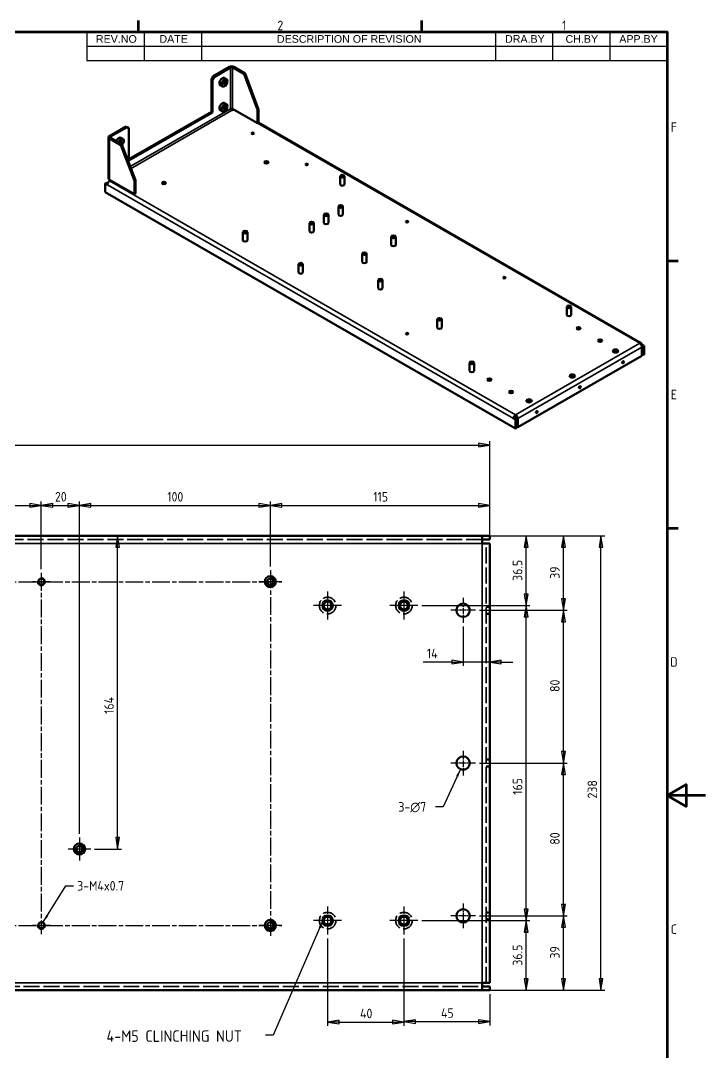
# Model space of a CAD drawing. Header units: millimetres. Extents: x 0 to 1188, y 0 to 840.
# Drawn here: x 829 to 1188, y 286 to 826 of the extents above; entities that cross this region are included whole.
import ezdxf

# ---------------------------------------------------------------- set-up
doc = ezdxf.new("R2010")
doc.units = ezdxf.units.MM
doc.header["$LTSCALE"] = 2
doc.linetypes.add('CHAIN', pattern=[0.3543, 0.2362, -0.0295, 0.0591, -0.0295])
doc.linetypes.add('DASHED', pattern=[0.2067, 0.1654, -0.0413])
doc.layers.get('0').update_dxf_attribs({"lineweight": 25})
for name, color, linetype, lineweight in [('가려진 것(ISO)', 5, 'DASHED', 35), ('가시적인 것(ISO)', 7, 'Continuous', 50), ('가시적인 좁은 것(ISO)', 1, 'Continuous', 35), ('경계(ISO)', 7, 'Continuous', 70), ('기호(ISO)', 7, 'Continuous', 25), ('중심 표식(ISO)', 1, 'Continuous', 25), ('중심선(ISO)', 1, 'Continuous', 25), ('치수(ISO)', 7, 'Continuous', 25)]:
    doc.layers.add(name, color=color, linetype=linetype, lineweight=lineweight)
doc.styles.add('ISO Proportiona M2B', font='isocp.shx')
doc.styles.add('ISO ProportionalPSTEK', font='isocp.shx')
doc.styles.add('주 문자 (JIS)', font='arial.ttf')
doc.dimstyles.new('PSTEK', dxfattribs={"dimscale": 2, "dimtxt": 2.5, "dimasz": 3, "dimexe": 1, "dimexo": 1, "dimgap": 1, "dimtad": 1, "dimrnd": 1e-08, "dimdsep": 46, "dimtxsty": 'ISO ProportionalPSTEK', "dimblk": 'Filled-1', "dimcen": 0.09, "dimdle": 10, "dimclrd": 3, "dimclre": 3, "dimclrt": 1, "dimadec": 1, "dimazin": 2, "dimtfac": 1, "dimtmove": 0, "dimatfit": 3, "dimfxl": 0, "dimtolj": 1, "dimlwd": -1, "dimlwe": -1, "dimarcsym": 0})
doc.dimstyles.new('PSTEK$7', dxfattribs={"dimscale": 2, "dimtxt": 2.5, "dimasz": 2, "dimexe": 1, "dimexo": 1, "dimgap": 1, "dimtad": 1, "dimrnd": 1e-08, "dimdsep": 46, "dimtxsty": 'ISO ProportionalPSTEK', "dimblk": 'Filled-1', "dimcen": 0.09, "dimdle": 10, "dimclrd": 3, "dimclre": 3, "dimclrt": 1, "dimadec": 1, "dimazin": 2, "dimtfac": 1, "dimtmove": 0, "dimatfit": 3, "dimfxl": 0, "dimtolj": 1, "dimlwd": -1, "dimlwe": -1, "dimarcsym": 0})

# ---------------------------------------------------------------- blocks, each defined once
blk = doc.blocks.new('경계 Default Border')
at = {"layer": '경계(ISO)'}
for p, q in [((445.5, 410), (445.5, 412.9)), ((519.75, 410), (519.75, 412.9)), ((584, 350), (586.9, 350)), ((584, 280), (586.9, 280))]:
    blk.add_line(p, q, dxfattribs=at)
at = {"layer": '경계(ISO)', "flags": 128}
for points in [[(10, 10), (10, 410), (584, 410), (584, 10), (10, 10)], [(594, 210), (584, 210), (589, 212.89), (589, 207.11), (584, 210)]]:
    blk.add_lwpolyline(points, dxfattribs=at)
at = {"layer": '경계(ISO)', "color": 1, "char_height": 2.5, "attachment_point": 7, "style": 'ISO Proportiona M2B'}
for s, insert in [('2', (481.9, 410.38)), ('1', (556.45, 410.4)), ('F', (584.94, 383.75)), ('E', (584.94, 313.73)), ('D', (584.8, 243.73)), ('C', (584.94, 173.73))]:
    blk.add_mtext(s, dxfattribs=dict(at, insert=insert))
blk = doc.blocks.new('Filled-1')
at = {"color": 0}
for p, q in [((0, 0), (-1, 0.167)), ((-1, 0.167), (-1, -0.167)), ((-1, 0), (0, 0)), ((-1, -0.167), (0, 0))]:
    blk.add_line(p, q, dxfattribs=at)
at = {"color": 0, "flags": 128}
blk.add_lwpolyline([(-1, -0.167), (0, 0), (-1, 0.167), (-1, -0.167)], dxfattribs=at)
at = {"color": 0}
blk.add_solid([(-1, -0.167), (0, 0), (-1, 0.167), (-1, -0.167)], dxfattribs=at)
blk = doc.blocks.new('*D19')
at = {"layer": 'Defpoints', "color": 0, "transparency": 16777216}
for p in [(840.11, 571.95), (840.11, 536.62), (742.41, 406.25)]:
    blk.add_point(p, dxfattribs=at)
at = {"layer": '치수(ISO)', "color": 3, "transparency": 16777216}
for p, q in [((742.41, 408.25), (742.41, 573.95)), ((840.11, 538.62), (840.11, 573.95)), ((748.41, 571.95), (834.11, 571.95))]:
    blk.add_line(p, q, dxfattribs=at)
at = {"layer": '치수(ISO)', "color": 3, "transparency": 16777216, "xscale": 6, "yscale": 6, "zscale": 6, "rotation": 180}
blk.add_blockref('Filled-1', (742.41, 571.95), dxfattribs=at)
at = {"layer": '치수(ISO)', "color": 3, "transparency": 16777216, "xscale": 6, "yscale": 6, "zscale": 6}
blk.add_blockref('Filled-1', (840.11, 571.95), dxfattribs=at)
at = {"layer": '치수(ISO)', "color": 1, "transparency": 16777216, "insert": (785.91, 578.95), "char_height": 5, "attachment_point": 1, "style": 'ISO ProportionalPSTEK'}
blk.add_mtext('\\A1;97.7', dxfattribs=at)
blk = doc.blocks.new('*D20')
at = {"layer": 'Defpoints', "color": 0, "transparency": 16777216}
for p in [(860.11, 571.95), (840.11, 536.62), (860.11, 397.95)]:
    blk.add_point(p, dxfattribs=at)
at = {"layer": '치수(ISO)', "color": 3, "transparency": 16777216}
for p, q in [((840.11, 538.62), (840.11, 573.95)), ((860.11, 399.95), (860.11, 573.95)), ((846.11, 571.95), (854.11, 571.95))]:
    blk.add_line(p, q, dxfattribs=at)
at = {"layer": '치수(ISO)', "color": 3, "transparency": 16777216, "xscale": 6, "yscale": 6, "zscale": 6, "rotation": 180}
blk.add_blockref('Filled-1', (840.11, 571.95), dxfattribs=at)
at = {"layer": '치수(ISO)', "color": 3, "transparency": 16777216, "xscale": 6, "yscale": 6, "zscale": 6}
blk.add_blockref('Filled-1', (860.11, 571.95), dxfattribs=at)
at = {"layer": '치수(ISO)', "color": 1, "transparency": 16777216, "insert": (847.3, 578.95), "char_height": 5, "attachment_point": 1, "style": 'ISO ProportionalPSTEK'}
blk.add_mtext('\\A1;20', dxfattribs=at)
blk = doc.blocks.new('*D21')
at = {"layer": 'Defpoints', "color": 0, "transparency": 16777216}
for p in [(960.11, 571.95), (960.11, 537.95), (860.11, 397.95)]:
    blk.add_point(p, dxfattribs=at)
at = {"layer": '치수(ISO)', "color": 3, "transparency": 16777216}
for p, q in [((860.11, 399.95), (860.11, 573.95)), ((960.11, 539.95), (960.11, 573.95)), ((866.11, 571.95), (954.11, 571.95))]:
    blk.add_line(p, q, dxfattribs=at)
at = {"layer": '치수(ISO)', "color": 3, "transparency": 16777216, "xscale": 6, "yscale": 6, "zscale": 6, "rotation": 180}
blk.add_blockref('Filled-1', (860.11, 571.95), dxfattribs=at)
at = {"layer": '치수(ISO)', "color": 3, "transparency": 16777216, "xscale": 6, "yscale": 6, "zscale": 6}
blk.add_blockref('Filled-1', (960.11, 571.95), dxfattribs=at)
at = {"layer": '치수(ISO)', "color": 1, "transparency": 16777216, "insert": (906.11, 578.95), "char_height": 5, "attachment_point": 1, "style": 'ISO ProportionalPSTEK'}
blk.add_mtext('\\A1;100', dxfattribs=at)
blk = doc.blocks.new('*D22')
at = {"layer": 'Defpoints', "color": 0, "transparency": 16777216}
for p in [(1075.11, 571.95), (1075.11, 556), (960.11, 537.95)]:
    blk.add_point(p, dxfattribs=at)
at = {"layer": '치수(ISO)', "color": 3, "transparency": 16777216}
for p, q in [((960.11, 539.95), (960.11, 573.95)), ((1075.11, 558), (1075.11, 573.95)), ((966.11, 571.95), (1069.11, 571.95))]:
    blk.add_line(p, q, dxfattribs=at)
at = {"layer": '치수(ISO)', "color": 3, "transparency": 16777216, "xscale": 6, "yscale": 6, "zscale": 6, "rotation": 180}
blk.add_blockref('Filled-1', (960.11, 571.95), dxfattribs=at)
at = {"layer": '치수(ISO)', "color": 3, "transparency": 16777216, "xscale": 6, "yscale": 6, "zscale": 6}
blk.add_blockref('Filled-1', (1075.11, 571.95), dxfattribs=at)
at = {"layer": '치수(ISO)', "color": 1, "transparency": 16777216, "insert": (1014.01, 578.95), "char_height": 5, "attachment_point": 1, "style": 'ISO ProportionalPSTEK'}
blk.add_mtext('\\A1;115', dxfattribs=at)
blk = doc.blocks.new('*D23')
at = {"layer": 'Defpoints', "color": 0, "transparency": 16777216}
for p in [(1037.46, 354.5), (1094.11, 354.5), (1071.11, 318)]:
    blk.add_point(p, dxfattribs=at)
at = {"layer": '치수(ISO)', "color": 3, "transparency": 16777216}
for p, q in [((1039.46, 354.5), (1096.11, 354.5)), ((1094.11, 324), (1094.11, 348.5)), ((1073.11, 318), (1096.11, 318))]:
    blk.add_line(p, q, dxfattribs=at)
at = {"layer": '치수(ISO)', "color": 3, "transparency": 16777216, "xscale": 6, "yscale": 6, "zscale": 6}
for p, rotation in [((1094.11, 354.5), 90), ((1094.11, 318), 270)]:
    blk.add_blockref('Filled-1', p, dxfattribs=dict(at, rotation=rotation))
at = {"layer": '치수(ISO)', "color": 1, "transparency": 16777216, "insert": (1087.11, 330.9), "char_height": 5, "attachment_point": 1, "rotation": 90, "style": 'ISO ProportionalPSTEK'}
blk.add_mtext('\\A1;36.5', dxfattribs=at)
blk = doc.blocks.new('*D24')
at = {"layer": 'Defpoints', "color": 0, "transparency": 16777216}
for p in [(1037.46, 519.5), (1094.11, 519.5), (1037.46, 354.5)]:
    blk.add_point(p, dxfattribs=at)
at = {"layer": '치수(ISO)', "color": 3, "transparency": 16777216}
for p, q in [((1039.46, 519.5), (1096.11, 519.5)), ((1094.11, 360.5), (1094.11, 513.5)), ((1039.46, 354.5), (1096.11, 354.5))]:
    blk.add_line(p, q, dxfattribs=at)
at = {"layer": '치수(ISO)', "color": 3, "transparency": 16777216, "xscale": 6, "yscale": 6, "zscale": 6}
for p, rotation in [((1094.11, 519.5), 90), ((1094.11, 354.5), 270)]:
    blk.add_blockref('Filled-1', p, dxfattribs=dict(at, rotation=rotation))
at = {"layer": '치수(ISO)', "color": 1, "transparency": 16777216, "insert": (1087.11, 420.4), "char_height": 5, "attachment_point": 1, "rotation": 90, "style": 'ISO ProportionalPSTEK'}
blk.add_mtext('\\A1;165', dxfattribs=at)
blk = doc.blocks.new('*D25')
at = {"layer": 'Defpoints', "color": 0, "transparency": 16777216}
for p in [(1071.11, 556), (1094.11, 556), (1037.46, 519.5)]:
    blk.add_point(p, dxfattribs=at)
at = {"layer": '치수(ISO)', "color": 3, "transparency": 16777216}
for p, q in [((1073.11, 556), (1096.11, 556)), ((1094.11, 525.5), (1094.11, 550)), ((1039.46, 519.5), (1096.11, 519.5))]:
    blk.add_line(p, q, dxfattribs=at)
at = {"layer": '치수(ISO)', "color": 3, "transparency": 16777216, "xscale": 6, "yscale": 6, "zscale": 6}
for p, rotation in [((1094.11, 556), 90), ((1094.11, 519.5), 270)]:
    blk.add_blockref('Filled-1', p, dxfattribs=dict(at, rotation=rotation))
at = {"layer": '치수(ISO)', "color": 1, "transparency": 16777216, "insert": (1087.11, 532.4), "char_height": 5, "attachment_point": 1, "rotation": 90, "style": 'ISO ProportionalPSTEK'}
blk.add_mtext('\\A1;36.5', dxfattribs=at)
blk = doc.blocks.new('*D32')
at = {"layer": 'Defpoints', "color": 0, "transparency": 16777216}
for p in [(1030.11, 347.15), (1075.11, 318), (1075.11, 301.6)]:
    blk.add_point(p, dxfattribs=at)
at = {"layer": '치수(ISO)', "color": 3, "transparency": 16777216}
for p, q in [((1030.11, 345.15), (1030.11, 299.6)), ((1075.11, 316), (1075.11, 299.6)), ((1036.11, 301.6), (1069.11, 301.6))]:
    blk.add_line(p, q, dxfattribs=at)
at = {"layer": '치수(ISO)', "color": 3, "transparency": 16777216, "xscale": 6, "yscale": 6, "zscale": 6, "rotation": 180}
blk.add_blockref('Filled-1', (1030.11, 301.6), dxfattribs=at)
at = {"layer": '치수(ISO)', "color": 3, "transparency": 16777216, "xscale": 6, "yscale": 6, "zscale": 6}
blk.add_blockref('Filled-1', (1075.11, 301.6), dxfattribs=at)
at = {"layer": '치수(ISO)', "color": 1, "transparency": 16777216, "insert": (1049.51, 308.6), "char_height": 5, "attachment_point": 1, "style": 'ISO ProportionalPSTEK'}
blk.add_mtext('\\A1;45', dxfattribs=at)
blk = doc.blocks.new('*D33')
at = {"layer": 'Defpoints', "color": 0, "transparency": 16777216}
for p in [(990.11, 347.15), (1030.11, 347.15), (1030.11, 301.38)]:
    blk.add_point(p, dxfattribs=at)
at = {"layer": '치수(ISO)', "color": 3, "transparency": 16777216}
for p, q in [((990.11, 345.15), (990.11, 299.38)), ((1030.11, 345.15), (1030.11, 299.38)), ((996.11, 301.38), (1024.11, 301.38))]:
    blk.add_line(p, q, dxfattribs=at)
at = {"layer": '치수(ISO)', "color": 3, "transparency": 16777216, "xscale": 6, "yscale": 6, "zscale": 6, "rotation": 180}
blk.add_blockref('Filled-1', (990.11, 301.38), dxfattribs=at)
at = {"layer": '치수(ISO)', "color": 3, "transparency": 16777216, "xscale": 6, "yscale": 6, "zscale": 6}
blk.add_blockref('Filled-1', (1030.11, 301.38), dxfattribs=at)
at = {"layer": '치수(ISO)', "color": 1, "transparency": 16777216, "insert": (1007.11, 308.38), "char_height": 5, "attachment_point": 1, "style": 'ISO ProportionalPSTEK'}
blk.add_mtext('\\A1;40', dxfattribs=at)
blk = doc.blocks.new('*D45')
at = {"layer": 'Defpoints', "color": 0, "transparency": 16777216}
for p in [(867.27, 556), (880.11, 556), (866.06, 392)]:
    blk.add_point(p, dxfattribs=at)
at = {"layer": '치수(ISO)', "color": 3, "transparency": 16777216}
for p, q in [((880.11, 398), (880.11, 550)), ((868.06, 392), (882.11, 392))]:
    blk.add_line(p, q, dxfattribs=at)
at = {"layer": '치수(ISO)', "color": 3, "transparency": 16777216, "xscale": 6, "yscale": 6, "zscale": 6}
for p, rotation in [((880.11, 556), 90), ((880.11, 392), 270)]:
    blk.add_blockref('Filled-1', p, dxfattribs=dict(at, rotation=rotation))
at = {"layer": '치수(ISO)', "color": 1, "transparency": 16777216, "insert": (873.11, 462.75), "char_height": 5, "attachment_point": 1, "rotation": 90, "style": 'ISO ProportionalPSTEK'}
blk.add_mtext('\\A1;164', dxfattribs=at)
blk = doc.blocks.new('*D47')
at = {"layer": 'Defpoints', "color": 0, "transparency": 16777216}
for p in [(1075.11, 603.53), (315.11, 556), (1075.11, 554)]:
    blk.add_point(p, dxfattribs=at)
at = {"layer": '치수(ISO)', "color": 3, "transparency": 16777216}
for p, q in [((315.11, 558), (315.11, 605.53)), ((1075.11, 556), (1075.11, 605.53)), ((321.11, 603.53), (1069.11, 603.53))]:
    blk.add_line(p, q, dxfattribs=at)
at = {"layer": '치수(ISO)', "color": 3, "transparency": 16777216, "xscale": 6, "yscale": 6, "zscale": 6, "rotation": 180}
blk.add_blockref('Filled-1', (315.11, 603.53), dxfattribs=at)
at = {"layer": '치수(ISO)', "color": 3, "transparency": 16777216, "xscale": 6, "yscale": 6, "zscale": 6}
blk.add_blockref('Filled-1', (1075.11, 603.53), dxfattribs=at)
at = {"layer": '치수(ISO)', "color": 1, "transparency": 16777216, "insert": (610.61, 610.53), "char_height": 5, "attachment_point": 1, "style": 'ISO ProportionalPSTEK'}
blk.add_mtext('\\A1;760', dxfattribs=at)
blk = doc.blocks.new('*D48')
at = {"layer": 'Defpoints', "color": 0, "transparency": 16777216}
for p in [(1071.11, 556), (1133.29, 556), (1071.11, 318)]:
    blk.add_point(p, dxfattribs=at)
at = {"layer": '치수(ISO)', "color": 3, "transparency": 16777216}
for p, q in [((1073.11, 556), (1135.29, 556)), ((1133.29, 324), (1133.29, 550)), ((1073.11, 318), (1135.29, 318))]:
    blk.add_line(p, q, dxfattribs=at)
at = {"layer": '치수(ISO)', "color": 3, "transparency": 16777216, "xscale": 6, "yscale": 6, "zscale": 6}
for p, rotation in [((1133.29, 556), 90), ((1133.29, 318), 270)]:
    blk.add_blockref('Filled-1', p, dxfattribs=dict(at, rotation=rotation))
at = {"layer": '치수(ISO)', "color": 1, "transparency": 16777216, "insert": (1126.29, 418.44), "char_height": 5, "attachment_point": 1, "rotation": 90, "style": 'ISO ProportionalPSTEK'}
blk.add_mtext('\\A1;238', dxfattribs=at)
blk = doc.blocks.new('*D56')
at = {"layer": 'Defpoints', "color": 0, "transparency": 16777216}
for p in [(1071.11, 556), (1113.66, 556), (1067.61, 517)]:
    blk.add_point(p, dxfattribs=at)
at = {"layer": '치수(ISO)', "color": 3, "transparency": 16777216}
for p, q in [((1073.11, 556), (1115.66, 556)), ((1113.66, 523), (1113.66, 550)), ((1069.61, 517), (1115.66, 517))]:
    blk.add_line(p, q, dxfattribs=at)
at = {"layer": '치수(ISO)', "color": 3, "transparency": 16777216, "xscale": 6, "yscale": 6, "zscale": 6}
for p, rotation in [((1113.66, 556), 90), ((1113.66, 517), 270)]:
    blk.add_blockref('Filled-1', p, dxfattribs=dict(at, rotation=rotation))
at = {"layer": '치수(ISO)', "color": 1, "transparency": 16777216, "insert": (1106.66, 533.51), "char_height": 5, "attachment_point": 1, "rotation": 90, "style": 'ISO ProportionalPSTEK'}
blk.add_mtext('\\A1;39', dxfattribs=at)
blk = doc.blocks.new('*D57')
at = {"layer": 'Defpoints', "color": 0, "transparency": 16777216}
for p in [(1067.61, 517), (1113.66, 517), (1067.61, 437)]:
    blk.add_point(p, dxfattribs=at)
at = {"layer": '치수(ISO)', "color": 3, "transparency": 16777216}
for p, q in [((1069.61, 517), (1115.66, 517)), ((1113.66, 443), (1113.66, 511)), ((1069.61, 437), (1115.66, 437))]:
    blk.add_line(p, q, dxfattribs=at)
at = {"layer": '치수(ISO)', "color": 3, "transparency": 16777216, "xscale": 6, "yscale": 6, "zscale": 6}
for p, rotation in [((1113.66, 517), 90), ((1113.66, 437), 270)]:
    blk.add_blockref('Filled-1', p, dxfattribs=dict(at, rotation=rotation))
at = {"layer": '치수(ISO)', "color": 1, "transparency": 16777216, "insert": (1106.66, 474.25), "char_height": 5, "attachment_point": 1, "rotation": 90, "style": 'ISO ProportionalPSTEK'}
blk.add_mtext('\\A1;80', dxfattribs=at)
blk = doc.blocks.new('*D58')
at = {"layer": 'Defpoints', "color": 0, "transparency": 16777216}
for p in [(1067.61, 437), (1113.66, 437), (1067.61, 357)]:
    blk.add_point(p, dxfattribs=at)
at = {"layer": '치수(ISO)', "color": 3, "transparency": 16777216}
for p, q in [((1069.61, 437), (1115.66, 437)), ((1113.66, 363), (1113.66, 431)), ((1069.61, 357), (1115.66, 357))]:
    blk.add_line(p, q, dxfattribs=at)
at = {"layer": '치수(ISO)', "color": 3, "transparency": 16777216, "xscale": 6, "yscale": 6, "zscale": 6}
for p, rotation in [((1113.66, 437), 90), ((1113.66, 357), 270)]:
    blk.add_blockref('Filled-1', p, dxfattribs=dict(at, rotation=rotation))
at = {"layer": '치수(ISO)', "color": 1, "transparency": 16777216, "insert": (1106.66, 394.25), "char_height": 5, "attachment_point": 1, "rotation": 90, "style": 'ISO ProportionalPSTEK'}
blk.add_mtext('\\A1;80', dxfattribs=at)
blk = doc.blocks.new('*D59')
at = {"layer": 'Defpoints', "color": 0, "transparency": 16777216}
for p in [(1067.61, 357), (1113.66, 357), (1071.11, 318)]:
    blk.add_point(p, dxfattribs=at)
at = {"layer": '치수(ISO)', "color": 3, "transparency": 16777216}
for p, q in [((1069.61, 357), (1115.66, 357)), ((1113.66, 324), (1113.66, 351)), ((1073.11, 318), (1115.66, 318))]:
    blk.add_line(p, q, dxfattribs=at)
at = {"layer": '치수(ISO)', "color": 3, "transparency": 16777216, "xscale": 6, "yscale": 6, "zscale": 6}
for p, rotation in [((1113.66, 357), 90), ((1113.66, 318), 270)]:
    blk.add_blockref('Filled-1', p, dxfattribs=dict(at, rotation=rotation))
at = {"layer": '치수(ISO)', "color": 1, "transparency": 16777216, "insert": (1106.66, 334.63), "char_height": 5, "attachment_point": 1, "rotation": 90, "style": 'ISO ProportionalPSTEK'}
blk.add_mtext('\\A1;39', dxfattribs=at)
blk = doc.blocks.new('*D60')
at = {"layer": 'Defpoints', "color": 0, "transparency": 16777216}
for p in [(1061.11, 510.5), (1075.11, 489.91), (1075.11, 485.49)]:
    blk.add_point(p, dxfattribs=at)
at = {"layer": '치수(ISO)', "color": 3, "transparency": 16777216}
for p, q in [((1061.11, 508.5), (1061.11, 487.91)), ((1055.11, 489.91), (1040.11, 489.91)), ((1075.11, 489.91), (1061.11, 489.91)), ((1081.11, 489.91), (1087.11, 489.91))]:
    blk.add_line(p, q, dxfattribs=at)
at = {"layer": '치수(ISO)', "color": 3, "transparency": 16777216, "xscale": 6, "yscale": 6, "zscale": 6}
blk.add_blockref('Filled-1', (1061.11, 489.91), dxfattribs=at)
at = {"layer": '치수(ISO)', "color": 3, "transparency": 16777216, "xscale": 6, "yscale": 6, "zscale": 6, "rotation": 180}
blk.add_blockref('Filled-1', (1075.11, 489.91), dxfattribs=at)
at = {"layer": '치수(ISO)', "color": 1, "transparency": 16777216, "insert": (1042.11, 496.91), "char_height": 5, "attachment_point": 1, "style": 'ISO ProportionalPSTEK'}
blk.add_mtext('\\A1;14', dxfattribs=at)

msp = doc.modelspace()

# ---------------------------------------------------------------- linework, layer by layer
at = {"layer": '가려진 것(ISO)', "ltscale": 25.264742}
for p, q in [((1071.112, 554), (319.112, 554)), ((319.112, 320), (1071.112, 320))]:
    msp.add_line(p, q, dxfattribs=at)
at = {"layer": '가려진 것(ISO)', "ltscale": 25.289177}
msp.add_line((1073.112, 322), (1073.112, 552), dxfattribs=at)
at = {"layer": '가려진 것(ISO)', "ltscale": 1.904597}
for p, q in [((1075.112, 519), (1073.112, 519)), ((1073.112, 518.621), (1075.112, 518.621)), ((1073.112, 515.379), (1075.112, 515.379)), ((1073.112, 515), (1075.112, 515)), ((1075.112, 439), (1073.112, 439)), ((1073.112, 438.621), (1075.112, 438.621)), ((1073.112, 435.379), (1075.112, 435.379)), ((1073.112, 435), (1075.112, 435)), ((1075.112, 359), (1073.112, 359)), ((1073.112, 358.621), (1075.112, 358.621)), ((1073.112, 355.379), (1075.112, 355.379)), ((1073.112, 355), (1075.112, 355))]:
    msp.add_line(p, q, dxfattribs=at)
at = {"layer": '가려진 것(ISO)', "ltscale": 22.038265}
for centre in [(990.112, 519.5), (1030.112, 519.5), (990.112, 354.5), (1030.112, 354.5)]:
    msp.add_circle(centre, 4.35, dxfattribs=at)
at = {"layer": '가시적인 것(ISO)'}
for p, q in [((938.679, 801.545), (930.052, 796.578)), ((939.244, 801.22), (930.618, 796.252)), ((946.315, 797.799), (940.376, 801.22)), ((946.881, 798.125), (940.941, 801.545)), ((930.052, 796.578), (929.204, 795.108)), ((929.204, 795.108), (929.769, 794.782)), ((929.204, 778.103), (929.204, 795.108)), ((929.769, 794.782), (930.618, 796.252)), ((929.769, 794.782), (929.769, 777.777)), ((930.618, 796.252), (930.052, 796.578)), ((936.1, 795.778), (937.231, 795.126)), ((946.315, 797.799), (946.881, 798.125)), ((953.387, 779.011), (946.315, 797.799)), ((946.881, 798.125), (953.952, 779.337)), ((933.904, 791.965), (935.035, 791.313)), ((885.929, 753.183), (929.204, 778.103)), ((929.204, 778.103), (929.769, 777.777)), ((933.904, 778.884), (935.035, 778.232)), ((936.1, 782.697), (937.231, 782.045)), ((940.941, 779.308), (939.81, 778.657)), ((953.387, 772.144), (940.376, 779.636)), ((953.952, 779.337), (953.387, 779.011)), ((953.387, 772.144), (953.387, 779.011)), ((953.952, 772.47), (953.952, 779.337)), ((929.769, 777.777), (885.929, 752.531)), ((884.514, 770.354), (875.888, 765.386)), ((885.08, 770.028), (876.453, 765.061)), ((884.514, 770.354), (885.08, 770.028)), ((885.08, 770.028), (885.929, 769.536)), ((885.929, 752.531), (885.929, 769.536)), ((953.387, 772.144), (953.952, 772.47)), ((1154.438, 656.902), (953.852, 772.412)), ((875.419, 743.152), (875.419, 764.735)), ((875.888, 764.083), (881.827, 760.663)), ((882.393, 760.989), (876.453, 764.409)), ((881.794, 764.505), (882.925, 763.854)), ((881.827, 760.663), (882.393, 760.989)), ((888.898, 741.875), (881.827, 760.663)), ((882.393, 760.989), (889.464, 742.201)), ((873.625, 740.538), (874.191, 740.864)), ((874.756, 739.887), (873.625, 740.538)), ((873.625, 735.96), (873.625, 740.538)), ((874.191, 740.864), (874.856, 740.481)), ((888.898, 735.008), (875.888, 742.5)), ((876.456, 742.173), (875.888, 741.846)), ((889.464, 742.201), (888.898, 741.875)), ((888.898, 741.875), (888.898, 735.008)), ((889.464, 742.201), (889.464, 735.334)), ((996.613, 740.054), (996.613, 744.306)), ((998.973, 740.054), (998.973, 744.306)), ((1088.585, 612.172), (873.625, 735.96)), ((889.464, 735.334), (888.898, 735.008)), ((988.17, 719.882), (988.17, 724.133)), ((990.53, 719.882), (990.53, 724.133)), ((995.764, 724.255), (995.764, 728.507)), ((998.124, 724.255), (998.124, 728.507)), ((980.576, 715.509), (980.576, 719.76)), ((982.936, 715.509), (982.936, 719.76)), ((945.701, 710.736), (945.701, 714.988)), ((948.061, 710.736), (948.061, 714.988)), ((1023.483, 708.293), (1023.483, 712.544)), ((1025.843, 708.293), (1025.843, 712.544)), ((1008.209, 699.498), (1008.209, 703.749)), ((1010.569, 699.498), (1010.569, 703.749)), ((974.834, 693.96), (974.834, 698.211)), ((977.194, 693.96), (977.194, 698.211)), ((1016.582, 685.653), (1016.582, 689.904)), ((1018.942, 685.653), (1018.942, 689.904)), ((1115.407, 671.646), (1115.407, 675.897)), ((1117.767, 671.646), (1117.767, 675.897)), ((1047.525, 665.13), (1047.525, 669.382)), ((1049.885, 665.13), (1049.885, 669.382)), ((1154.441, 655.977), (1154.771, 656.167)), ((1155.336, 655.19), (1154.62, 655.602)), ((1154.771, 656.167), (1155.902, 655.516)), ((1154.771, 654.864), (1154.771, 650.286)), ((1155.902, 655.516), (1155.336, 655.19)), ((1155.336, 650.612), (1155.336, 655.19)), ((1155.902, 655.516), (1155.902, 650.937)), ((1154.771, 650.286), (1089.717, 612.824)), ((1154.771, 650.937), (1155.336, 650.612)), ((1155.902, 650.937), (1155.336, 650.612)), ((1064.495, 642.327), (1064.495, 646.579)), ((1066.855, 642.327), (1066.855, 646.579)), ((1088.02, 617.728), (1087.454, 617.402)), ((1088.585, 616.751), (1087.454, 617.402)), ((1088.02, 617.728), (1089.151, 617.076)), ((1088.585, 618.708), (1088.585, 619.362)), ((1089.151, 617.076), (1088.585, 616.751)), ((1088.585, 612.172), (1088.585, 616.751)), ((1089.151, 617.076), (1089.151, 617.728)), ((1089.151, 617.076), (1089.151, 612.498)), ((1089.717, 612.824), (1089.717, 617.402)), ((1089.151, 612.498), (1088.585, 612.172)), ((1089.151, 613.15), (1089.717, 612.824)), ((319.112, 556), (1071.112, 556)), ((1071.112, 556), (1075.112, 556)), ((1071.112, 556), (1071.112, 552)), ((1075.112, 554), (1071.112, 554)), ((1075.112, 552), (1071.112, 552)), ((1075.112, 556), (1075.112, 554)), ((1075.112, 552), (1075.112, 322)), ((1071.112, 322), (1075.112, 322)), ((1071.112, 322), (1071.112, 318)), ((1071.112, 320), (1075.112, 320)), ((1075.112, 320), (1075.112, 318)), ((1071.112, 318), (319.112, 318)), ((1075.112, 318), (1071.112, 318))]:
    msp.add_line(p, q, dxfattribs=at)
for centre, radius in [((960.112, 532), 2.95), ((840.112, 532), 1.621), ((960.112, 532), 1.621), ((990.112, 519.5), 2.75), ((990.112, 519.5), 2.067), ((1030.112, 519.5), 2.75), ((1030.112, 519.5), 2.067), ((1061.112, 517), 3.5), ((1061.112, 437), 3.5), ((860.112, 392), 2.95), ((860.112, 392), 1.621), ((990.112, 354.5), 2.75), ((1030.112, 354.5), 2.75), ((1061.112, 357), 3.5), ((840.112, 352), 1.621), ((960.112, 352), 2.95), ((960.112, 352), 1.621), ((990.112, 354.5), 2.067), ((1030.112, 354.5), 2.067)]:
    msp.add_circle(centre, radius, dxfattribs=at)
for centre, major_axis, ratio, start_param, end_param in [((939.81, 800.894), (-1.6, 0), 0.5758617, 3.9269908, 5.4977871), ((939.81, 800.894), (-0.8, 0), 0.5758617, 3.9269908, 5.4977871), ((935.002, 793.871), (-1.098, -1.906), 0.5780931, 3.1415927, 6.2831853), ((935.002, 780.79), (-1.098, -1.906), 0.5780931, 3.1415927, 6.2831853), ((939.81, 779.311), (-0.8, 0), 0.5758617, 3.9269908, 5.4977871), ((939.81, 779.311), (-0.399, 0.693), 0.5780931, 0.7873319, 2.3581282), ((940.941, 778), (-0.798, -1.387), 0.5780931, 3.9231178, 3.9250571), ((877.019, 764.735), (-1.6, 0), 0.5758617, 5.4977871, 7.0685835), ((877.019, 764.735), (-0.8, 0), 0.5758617, 5.4977871, 7.0685835), ((880.696, 762.599), (1.098, 1.906), 0.5780931, 0, 1.8226234), ((881.827, 761.947), (1.098, 1.906), 0.5780931, 4.3706766, 8.1058087), ((881.827, 761.947), (0.491, 0.852), 0.5780931, 4.1210949, 8.4452757), ((950.841, 766.112), (-0.648, 0), 0.5758617, 4.2087112, 5.2160668), ((958.053, 750.883), (-1.1, 0), 0.5758617, 3.6840618, 5.7407162), ((979.125, 749.825), (-0.648, 0), 0.5758617, 4.2087112, 5.2160668), ((875.888, 740.538), (-0.798, -1.387), 0.5780931, 3.9250571, 5.4958534), ((877.019, 743.152), (-1.6, 0), 0.5758617, 0, 0.7853982), ((904.313, 740.133), (-1.1, 0), 0.5758617, 3.6840618, 5.7407162), ((997.793, 740.054), (1.18, 0), 0.5758617, 3.1415927, 6.2831853), ((996.944, 724.255), (1.18, 0), 0.5758617, 3.1415927, 6.2831853), ((989.35, 719.882), (1.18, 0), 0.5758617, 3.1415927, 6.2831853), ((1031.734, 719.855), (-0.648, 0), 0.5758617, 4.2087112, 5.2160668), ((981.756, 715.509), (1.18, 0), 0.5758617, 3.1415927, 6.2831853), ((946.881, 710.736), (1.18, 0), 0.5758617, 3.1415927, 6.2831853), ((1024.663, 708.293), (1.18, 0), 0.5758617, 3.1415927, 6.2831853), ((1009.389, 699.498), (1.18, 0), 0.5758617, 3.1415927, 6.2831853), ((976.014, 693.96), (1.18, 0), 0.5758617, 3.1415927, 6.2831853), ((1082.646, 690.537), (-0.648, 0), 0.5758617, 4.2087112, 5.2160668), ((1017.762, 685.653), (1.18, 0), 0.5758617, 3.1415927, 6.2831853), ((1116.587, 671.646), (1.18, 0), 0.5758617, 3.1415927, 6.2831853), ((1048.705, 665.13), (1.18, 0), 0.5758617, 3.1415927, 6.2831853), ((1121.537, 664.069), (-1.1, 0), 0.5758617, 3.6840618, 5.7407162), ((1031.734, 661.219), (-0.648, 0), 0.5758617, 4.2087112, 5.2160668), ((1121.537, 664.069), (0.827, 0), 0.5758617, 0.418676, 2.7229167), ((1132.85, 657.554), (-1.1, 0), 0.5758617, 3.6840618, 5.7407162), ((1132.85, 657.554), (0.827, 0), 0.5758617, 0.418676, 2.7229167), ((1153.639, 655.516), (0.798, 1.387), 0.5780931, 5.4958534, 7.0666498), ((1153.639, 655.516), (0.798, -1.387), 0.5780931, 0.7873319, 2.3581282), ((1140.911, 652.098), (-1.4, 0), 0.5758617, 3.559257, 5.8655209), ((1144.305, 647.2), (0.324, 0.562), 0.5780931, 4.1983195, 5.2264585), ((1065.675, 642.327), (1.18, 0), 0.5758617, 3.1415927, 6.2831853), ((1074.868, 637.194), (-1.1, 0), 0.5758617, 3.6840618, 5.7407162), ((1074.868, 637.194), (0.827, 0), 0.5758617, 0.418676, 2.7229167), ((1118.284, 639.067), (-1.4, 0), 0.5758617, 3.559257, 5.8655209), ((1121.678, 634.17), (0.324, 0.562), 0.5780931, 4.1983195, 5.2264585), ((1086.181, 630.679), (-1.1, 0), 0.5758617, 3.6840618, 5.7407162), ((1086.181, 630.679), (0.827, 0), 0.5758617, 0.418676, 2.7229167), ((1095.656, 626.037), (-1.4, 0), 0.5758617, 3.559257, 5.8655209), ((1088.585, 618.054), (0.798, 1.387), 0.5780931, 0.7834645, 2.3542608), ((1088.585, 618.054), (-0.399, -0.693), 0.5780931, 3.9250571, 5.4958534), ((1088.585, 618.054), (-0.798, 1.387), 0.5780931, 3.9289245, 5.4997209), ((1088.585, 618.054), (-0.399, 0.693), 0.5780931, 3.9289245, 5.4997209), ((1099.051, 621.139), (0.324, 0.562), 0.5780931, 4.1983195, 5.2264585)]:
    msp.add_ellipse(centre, major_axis=major_axis, ratio=ratio, start_param=start_param, end_param=end_param, dxfattribs=at)
for centre, major_axis, ratio in [((936.133, 793.22), (-1.098, -1.906), 0.5780931), ((936.133, 793.22), (-0.491, -0.852), 0.5780931), ((936.133, 780.139), (-1.098, -1.906), 0.5780931), ((936.133, 780.139), (-0.491, -0.852), 0.5780931), ((950.841, 766.767), (-0.648, 0), 0.5758617), ((958.053, 751.537), (-1.1, 0), 0.5758617), ((979.125, 750.479), (-0.648, 0), 0.5758617), ((904.313, 740.787), (-1.1, 0), 0.5758617), ((997.793, 744.306), (-1.18, 0), 0.5758617), ((997.793, 744.306), (-0.648, 0), 0.5758617), ((989.35, 724.133), (-1.18, 0), 0.5758617), ((989.35, 724.133), (-0.648, 0), 0.5758617), ((996.944, 728.507), (-1.18, 0), 0.5758617), ((996.944, 728.507), (-0.648, 0), 0.5758617), ((981.756, 719.76), (-1.18, 0), 0.5758617), ((981.756, 719.76), (-0.648, 0), 0.5758617), ((1031.734, 720.509), (-0.648, 0), 0.5758617), ((946.881, 714.988), (-1.18, 0), 0.5758617), ((946.881, 714.988), (-0.648, 0), 0.5758617), ((1024.663, 712.544), (-1.18, 0), 0.5758617), ((1024.663, 712.544), (-0.648, 0), 0.5758617), ((1009.389, 703.749), (-1.18, 0), 0.5758617), ((1009.389, 703.749), (-0.648, 0), 0.5758617), ((976.014, 698.211), (-1.18, 0), 0.5758617), ((976.014, 698.211), (-0.648, 0), 0.5758617), ((1017.762, 689.904), (-1.18, 0), 0.5758617), ((1017.762, 689.904), (-0.648, 0), 0.5758617), ((1082.646, 691.191), (-0.648, 0), 0.5758617), ((1116.587, 675.897), (-1.18, 0), 0.5758617), ((1116.587, 675.897), (-0.648, 0), 0.5758617), ((1048.705, 669.382), (-1.18, 0), 0.5758617), ((1048.705, 669.382), (-0.648, 0), 0.5758617), ((1121.537, 664.723), (-1.1, 0), 0.5758617), ((1031.734, 661.873), (-0.648, 0), 0.5758617), ((1132.85, 658.208), (-1.1, 0), 0.5758617), ((1140.911, 652.752), (-1.4, 0), 0.5758617), ((1065.675, 646.579), (-1.18, 0), 0.5758617), ((1065.675, 646.579), (-0.648, 0), 0.5758617), ((1144.871, 646.874), (-0.324, -0.562), 0.5780931), ((1074.868, 637.848), (-1.1, 0), 0.5758617), ((1118.284, 639.721), (-1.4, 0), 0.5758617), ((1122.244, 633.844), (-0.324, -0.562), 0.5780931), ((1086.181, 631.333), (-1.1, 0), 0.5758617), ((1095.656, 626.691), (-1.4, 0), 0.5758617), ((1099.616, 620.814), (-0.324, -0.562), 0.5780931)]:
    msp.add_ellipse(centre, major_axis=major_axis, ratio=ratio, dxfattribs=at)
at = {"layer": '가시적인 좁은 것(ISO)'}
for p, q in [((939.244, 779.636), (939.244, 801.22)), ((940.376, 801.22), (940.376, 779.636)), ((886.752, 749.408), (939.244, 779.636)), ((939.81, 778.657), (887.156, 748.335)), ((1153.639, 656.824), (940.941, 779.308)), ((875.888, 764.083), (875.888, 742.5)), ((876.453, 765.061), (876.453, 764.409)), ((875.888, 741.846), (1088.585, 619.362)), ((1087.454, 617.402), (874.756, 739.887)), ((1088.585, 619.362), (1153.639, 656.824)), ((1154.771, 654.864), (1089.717, 617.402)), ((1089.717, 617.402), (1089.151, 617.728)), ((1071.112, 552), (365.112, 552)), ((1071.112, 322), (1071.112, 552)), ((365.112, 322), (1071.112, 322))]:
    msp.add_line(p, q, dxfattribs=at)
for centre, radius, start, end in [((840.112, 532), 2, 170, 80), ((960.112, 532), 2, 170, 80), ((990.112, 519.5), 2.5, 100, 10), ((1030.112, 519.5), 2.5, 100, 10), ((860.112, 392), 2, 170, 80), ((990.112, 354.5), 2.5, 100, 10), ((1030.112, 354.5), 2.5, 100, 10), ((840.112, 352), 2, 170, 80), ((960.112, 352), 2, 170, 80)]:
    msp.add_arc(centre, radius, start, end, dxfattribs=at)
at = {"layer": '기호(ISO)'}
for p, q in [((864, 820), (1168, 820)), ((864, 820), (864, 812.44)), ((894, 820), (894, 812.44)), ((924, 820), (924, 812.44)), ((1078, 820), (1078, 812.44)), ((1108, 820), (1108, 812.44)), ((1138, 820), (1138, 812.44)), ((1168, 820), (1168, 812.44)), ((864, 812.44), (1168, 812.44)), ((864, 812.44), (864, 804.88)), ((894, 812.44), (894, 804.88)), ((924, 812.44), (924, 804.88)), ((1078, 812.44), (1078, 804.88)), ((1108, 812.44), (1108, 804.88)), ((1138, 812.44), (1138, 804.88)), ((1168, 812.44), (1168, 804.88)), ((864, 804.88), (1168, 804.88))]:
    msp.add_line(p, q, dxfattribs=at)
at = {"layer": '중심 표식(ISO)', "linetype": 'CHAIN', "ltscale": 5.134789}
for p, q in [((844.733, 532), (835.491, 532)), ((844.733, 352), (835.491, 352))]:
    msp.add_line(p, q, dxfattribs=at)
at = {"layer": '중심 표식(ISO)', "linetype": 'CHAIN', "ltscale": 6.611584}
for p, q in [((966.062, 532), (954.162, 532)), ((860.112, 397.95), (860.112, 386.05)), ((866.062, 392), (854.162, 392)), ((966.062, 352), (954.162, 352))]:
    msp.add_line(p, q, dxfattribs=at)
at = {"layer": '중심 표식(ISO)', "linetype": 'CHAIN', "ltscale": 8.167274}
for p, q in [((990.112, 526.85), (990.112, 512.15)), ((1030.112, 526.85), (1030.112, 512.15)), ((997.462, 519.5), (982.762, 519.5)), ((1037.462, 519.5), (1022.762, 519.5)), ((990.112, 361.85), (990.112, 347.15)), ((1030.112, 361.85), (1030.112, 347.15)), ((997.462, 354.5), (982.762, 354.5)), ((1037.462, 354.5), (1022.762, 354.5))]:
    msp.add_line(p, q, dxfattribs=at)
at = {"layer": '중심 표식(ISO)', "linetype": 'CHAIN', "ltscale": 7.222748}
for p, q in [((1061.112, 523.5), (1061.112, 510.5)), ((1067.612, 517), (1054.612, 517)), ((1061.112, 443.5), (1061.112, 430.5)), ((1067.612, 437), (1054.612, 437)), ((1061.112, 363.5), (1061.112, 350.5)), ((1067.612, 357), (1054.612, 357))]:
    msp.add_line(p, q, dxfattribs=at)
at = {"layer": '중심선(ISO)', "linetype": 'CHAIN', "ltscale": 19.757267}
for p, q in [((840.112, 536.621), (840.112, 347.379)), ((960.112, 537.95), (960.112, 346.05)), ((534.162, 532), (966.062, 532)), ((534.162, 352), (966.062, 352))]:
    msp.add_line(p, q, dxfattribs=at)

# ---------------------------------------------------------------- block references
at = {"xscale": 2, "yscale": 2, "zscale": 2}
msp.add_blockref('경계 Default Border', (0, 0), dxfattribs=at)

# ---------------------------------------------------------------- texts
at = {"layer": '기호(ISO)', "color": 7, "char_height": 4, "attachment_point": 7, "style": '주 문자 (JIS)'}
for s, insert in [('REV.NO', (868.746, 814.151)), ('DATE', (901.997, 814.22)), ('DESCRIPTION OF REVISION', (963.564, 814.151)), ('DRA.BY', (1083.046, 814.22)), ('CH.BY', (1114.75, 814.151)), ('APP.BY', (1142.896, 814.22))]:
    msp.add_mtext(s, dxfattribs=dict(at, insert=insert))
at = {"layer": '기호(ISO)', "color": 1, "char_height": 5, "attachment_point": 1, "line_spacing_factor": 0.4375, "style": 'ISO ProportionalPSTEK'}
for s, insert, width in [('{3-\\fAIGDT|b0|i0;\\H5.0000;n\\fisocp|b0|i0;\\H5.0000;7}', (1027.196, 416.547), 17.45067), ('{3-M4x0.7}', (858.92, 375.239), 30.87181)]:
    msp.add_mtext(s, dxfattribs=dict(at, insert=insert, width=width))
at = {"layer": '기호(ISO)', "color": 1, "insert": (874.295, 297.02), "char_height": 6, "width": 81.354, "attachment_point": 1, "style": 'ISO ProportionalPSTEK'}
msp.add_mtext('{\\fISOCP|b0|i0;\\H6.0000;4-M5 CLINCHING NUT}', dxfattribs=at)

# ---------------------------------------------------------------- dimensions: what is measured, and where the dimension line sits
at = {"layer": '치수(ISO)', "color": 3}
for base, p1, p2, angle, override, picture, middle in [((1075.112, 603.534), (315.112, 556), (1075.112, 554), 180, {"dimdec": 2, "dimtp": 0, "dimtm": 0, "dimtdec": 2, "dimtofl": 0, "dimatfit": 1}, '*D47', (615.112, 603.534)), ((840.112, 571.95), (742.412, 406.25), (840.112, 536.621), 180, {"dimdec": 2, "dimblk1": 'Filled-1', "dimblk2": 'Filled-1', "dimsah": 1, "dimtp": 0, "dimtm": 0, "dimtdec": 2, "dimtofl": 0, "dimatfit": 1}, '*D19', (791.262, 571.95)), ((860.112, 571.95), (840.112, 536.621), (860.112, 397.95), 180, {"dimdec": 2, "dimblk1": 'Filled-1', "dimblk2": 'Filled-1', "dimsah": 1, "dimtp": 0, "dimtm": 0, "dimtdec": 2, "dimtofl": 0, "dimatfit": 1}, '*D20', (850.112, 571.95)), ((960.112, 571.95), (860.112, 397.95), (960.112, 537.95), 180, {"dimdec": 2, "dimblk1": 'Filled-1', "dimblk2": 'Filled-1', "dimsah": 1, "dimtp": 0, "dimtm": 0, "dimtdec": 2, "dimtofl": 0, "dimatfit": 1}, '*D21', (910.112, 571.95)), ((1075.112, 571.95), (960.112, 537.95), (1075.112, 556), 180, {"dimdec": 2, "dimblk1": 'Filled-1', "dimsah": 1, "dimtp": 0, "dimtm": 0, "dimtdec": 2, "dimtofl": 0, "dimatfit": 1}, '*D22', (1017.612, 571.95)), ((880.112, 556), (866.062, 392), (867.27, 556), 90, {"dimdec": 2, "dimse2": 1, "dimtp": 0, "dimtm": 0, "dimtdec": 2, "dimtofl": 0, "dimatfit": 1}, '*D45', (880.112, 467)), ((1094.112, 556), (1037.462, 519.5), (1071.112, 556), 90, {"dimdec": 2, "dimblk1": 'Filled-1', "dimsah": 1, "dimtp": 0, "dimtm": 0, "dimtdec": 2, "dimtofl": 0, "dimatfit": 1}, '*D25', (1094.112, 537.75)), ((1113.658, 556), (1067.612, 517), (1071.112, 556), 90, {"dimdec": 2, "dimblk1": 'Filled-1', "dimsah": 1, "dimtp": 0, "dimtm": 0, "dimtdec": 2, "dimtofl": 0, "dimatfit": 1}, '*D56', (1113.658, 536.441)), ((1133.289, 556), (1071.112, 318), (1071.112, 556), 90, {"dimdec": 2, "dimtp": 0, "dimtm": 0, "dimtdec": 2, "dimtofl": 0, "dimatfit": 1}, '*D48', (1133.289, 423)), ((1094.112, 519.5), (1037.462, 354.5), (1037.462, 519.5), 90, {"dimdec": 2, "dimblk1": 'Filled-1', "dimblk2": 'Filled-1', "dimsah": 1, "dimtp": 0, "dimtm": 0, "dimtdec": 2, "dimtofl": 0, "dimatfit": 1}, '*D24', (1094.112, 424.5)), ((1113.658, 517), (1067.612, 437), (1067.612, 517), 90, {"dimdec": 2, "dimblk1": 'Filled-1', "dimblk2": 'Filled-1', "dimsah": 1, "dimtp": 0, "dimtm": 0, "dimtdec": 2, "dimtofl": 0, "dimatfit": 1}, '*D57', (1113.658, 477)), ((1075.112, 489.911), (1061.112, 510.5), (1075.112, 485.493), 180, {"dimdec": 2, "dimse2": 1, "dimtp": 0, "dimtm": 0, "dimtdec": 2, "dimtofl": 1, "dimatfit": 1}, '*D60', (1044.612, 489.911)), ((1113.658, 437), (1067.612, 357), (1067.612, 437), 90, {"dimdec": 2, "dimblk1": 'Filled-1', "dimblk2": 'Filled-1', "dimsah": 1, "dimtp": 0, "dimtm": 0, "dimtdec": 2, "dimtofl": 0, "dimatfit": 1}, '*D58', (1113.658, 397)), ((1113.658, 357), (1071.112, 318), (1067.612, 357), 90, {"dimdec": 2, "dimblk2": 'Filled-1', "dimsah": 1, "dimtp": 0, "dimtm": 0, "dimtdec": 2, "dimtofl": 0, "dimatfit": 1}, '*D59', (1113.658, 337.56)), ((1094.112, 354.5), (1071.112, 318), (1037.462, 354.5), 90, {"dimdec": 2, "dimblk2": 'Filled-1', "dimsah": 1, "dimtp": 0, "dimtm": 0, "dimtdec": 2, "dimtofl": 0, "dimatfit": 1}, '*D23', (1094.112, 336.25)), ((1030.112, 301.379), (990.112, 347.15), (1030.112, 347.15), 180, {"dimdec": 2, "dimtp": 0, "dimtm": 0, "dimtdec": 2, "dimtofl": 0, "dimatfit": 1}, '*D33', (1010.112, 301.379)), ((1075.112, 301.599), (1030.112, 347.15), (1075.112, 318), 180, {"dimdec": 2, "dimtp": 0, "dimtm": 0, "dimtdec": 2, "dimtofl": 0, "dimatfit": 1}, '*D32', (1052.612, 301.599))]:
    dim = msp.add_linear_dim(base=base, p1=p1, p2=p2, angle=angle, dimstyle='PSTEK', override=override, dxfattribs=at)
    dim.commit()
    dim.dimension.update_dxf_attribs({"geometry": picture, "text_midpoint": middle, "dimtype": 160})

# ---------------------------------------------------------------- leaders
at = {"layer": '기호(ISO)', "color": 3, "annotation_type": 0, "has_hookline": 1}
for points, hookline_direction, text_width in [([(1059.698, 433.799), (1050.646, 414.047), (1046.646, 414.047)], 1, 15.136), ([(841.112, 353.733), (852.92, 372.739), (856.92, 372.739)], 0, 26), ([(987.612, 354.502), (961.649, 294.52), (957.649, 294.52)], 1, 79.429)]:
    msp.add_leader(points, dimstyle='PSTEK$7', override={"dimtad": 0}, dxfattribs=dict(at, hookline_direction=hookline_direction, text_width=text_width))

doc.saveas('drawing.dxf')
